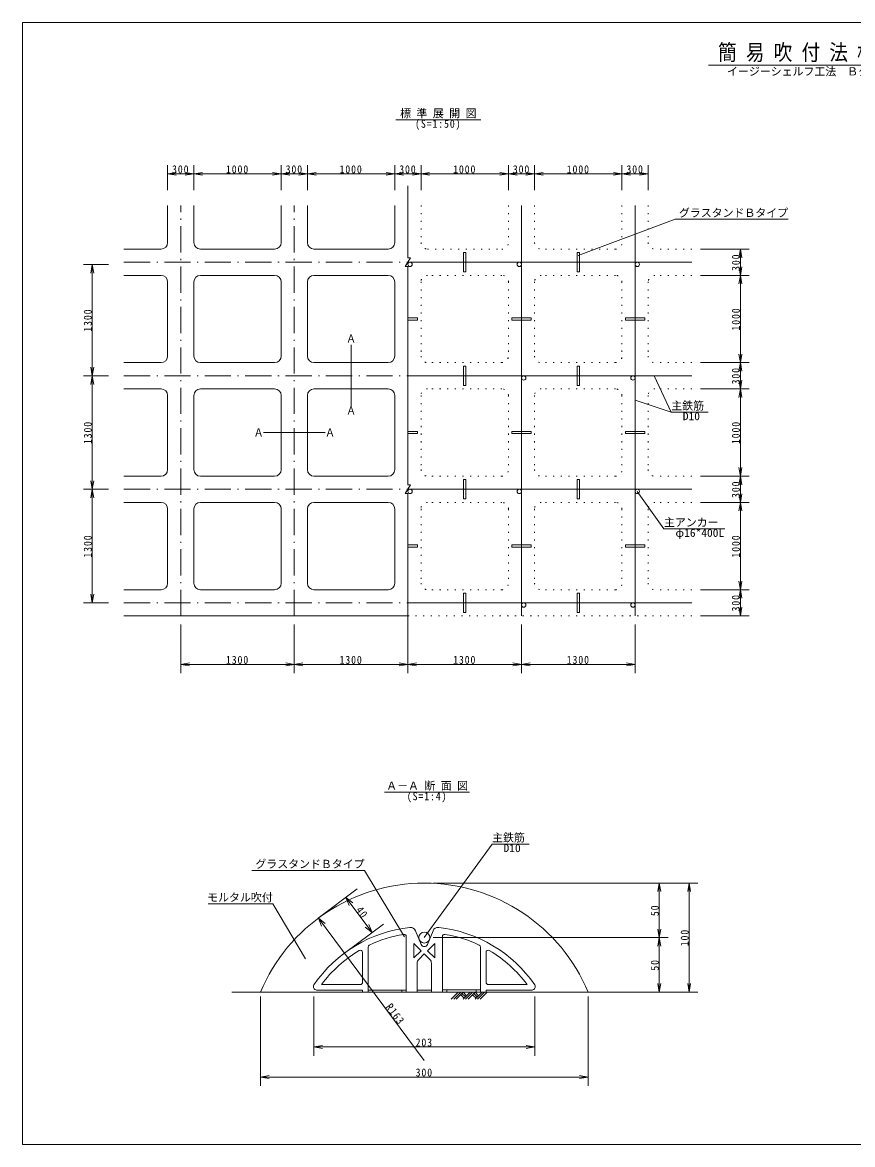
# Model space of a CAD drawing. Units: millimetres on the paper, scale 1:50, with parts at other scales. Extents: x 20 to 400, y 20 to 277.
# Drawn here: x 20 to 210, y 20 to 277 of the extents above; entities that cross this region are included whole.
import ezdxf
from ezdxf.enums import TextEntityAlignment as Align

# ---------------------------------------------------------------- set-up
doc = ezdxf.new("R2010")
doc.units = ezdxf.units.MM
doc.linetypes.add('DASHED_DOTTED', pattern=[9.25, 6, -1.5, 0.25, -1.5])
doc.linetypes.add('DOTTED', pattern=[1.75, 0.25, -1.5])
doc.layers.add('B1', color=7, linetype='Continuous', lineweight=20)
doc.styles.add('ＭＳ ゴシック', font='')
doc.styles.get('ＭＳ ゴシック').set_extended_font_data('MS Gothic')

# ---------------------------------------------------------------- blocks, each defined once
blk = doc.blocks.new('open_arrow')
at = {"color": 0, "linetype": 'Continuous', "lineweight": -2}
blk.add_lwpolyline([(7.5, 1.25), (0, 0), (7.5, -1.25)], dxfattribs=at)

msp = doc.modelspace()

# ---------------------------------------------------------------- linework, layer by layer
at = {"layer": 'B1'}
for p, q in [((20, 20), (20, 277)), ((20, 277), (400, 277)), ((242.986, 267.225), (177.014, 267.225)), ((124.896, 254.711), (105.456, 254.711)), ((53.228, 238.578), (53.228, 244.322)), ((59.228, 238.578), (59.228, 244.322)), ((79.228, 238.578), (79.228, 244.322)), ((85.228, 238.578), (85.228, 244.322)), ((105.228, 238.578), (105.228, 244.322)), ((111.228, 238.578), (111.228, 244.322)), ((131.228, 238.578), (131.228, 244.322)), ((137.228, 238.578), (137.228, 244.322)), ((157.228, 238.578), (157.228, 244.322)), ((163.228, 238.578), (163.228, 244.322)), ((53.228, 242.322), (59.228, 242.322)), ((59.228, 242.322), (79.228, 242.322)), ((79.228, 242.322), (85.228, 242.322)), ((85.228, 242.322), (105.228, 242.322)), ((105.228, 242.322), (111.228, 242.322)), ((111.228, 242.322), (131.228, 242.322)), ((131.228, 242.322), (137.228, 242.322)), ((137.228, 242.322), (157.228, 242.322)), ((157.228, 242.322), (163.228, 242.322)), ((108.228, 223.07), (108.228, 239.609)), ((53.228, 235.078), (53.228, 226.578)), ((59.228, 235.078), (59.228, 226.578)), ((79.228, 235.078), (79.228, 226.578)), ((85.228, 235.078), (85.228, 226.578)), ((105.228, 235.078), (105.228, 226.578)), ((134.228, 141.078), (134.228, 235.078)), ((160.228, 141.078), (160.228, 235.078)), ((169.421, 231.925), (147.224, 223.651)), ((195.259, 231.925), (169.421, 231.925)), ((43.228, 225.078), (51.728, 225.078)), ((60.728, 225.078), (77.728, 225.078)), ((86.728, 225.078), (103.728, 225.078)), ((120.978, 219.858), (120.978, 224.298)), ((120.978, 224.298), (121.478, 224.298)), ((121.478, 219.858), (121.478, 224.298)), ((146.978, 219.858), (146.978, 224.298)), ((146.978, 224.298), (147.478, 224.298)), ((147.478, 219.858), (147.478, 224.298)), ((175.228, 225.078), (186.334, 225.078)), ((184.334, 225.078), (184.334, 219.078)), ((39.728, 221.578), (33.984, 221.578)), ((35.984, 196.078), (35.984, 221.578)), ((108.837, 223.07), (107.619, 221.088)), ((107.619, 221.088), (108.228, 221.088)), ((108.228, 223.07), (108.837, 223.07)), ((173.228, 222.078), (108.228, 222.078)), ((108.228, 171.07), (108.228, 221.088)), ((43.228, 219.078), (51.728, 219.078)), ((60.728, 219.078), (77.728, 219.078)), ((86.728, 219.078), (103.728, 219.078)), ((120.978, 219.858), (121.478, 219.858)), ((146.978, 219.858), (147.478, 219.858)), ((175.228, 219.078), (186.334, 219.078)), ((184.334, 219.078), (184.334, 199.078)), ((53.228, 217.578), (53.228, 200.578)), ((59.228, 217.578), (59.228, 200.578)), ((79.228, 217.578), (79.228, 200.578)), ((85.228, 217.578), (85.228, 200.578)), ((105.228, 217.578), (105.228, 200.578)), ((108.228, 209.328), (110.448, 209.328)), ((108.228, 208.828), (110.448, 208.828)), ((110.448, 209.328), (110.448, 208.828)), ((132.008, 209.328), (136.448, 209.328)), ((132.008, 209.328), (132.008, 208.828)), ((132.008, 208.828), (136.448, 208.828)), ((136.448, 209.328), (136.448, 208.828)), ((158.008, 209.328), (162.448, 209.328)), ((158.008, 209.328), (158.008, 208.828)), ((158.008, 208.828), (162.448, 208.828)), ((162.448, 209.328), (162.448, 208.828)), ((95.228, 189.029), (95.228, 203.129)), ((43.228, 199.078), (51.728, 199.078)), ((60.728, 199.078), (77.728, 199.078)), ((86.728, 199.078), (103.728, 199.078)), ((120.978, 193.858), (120.978, 198.298)), ((120.978, 198.298), (121.478, 198.298)), ((121.478, 193.858), (121.478, 198.298)), ((146.978, 193.858), (146.978, 198.298)), ((146.978, 198.298), (147.478, 198.298)), ((147.478, 193.858), (147.478, 198.298)), ((175.228, 199.078), (186.334, 199.078)), ((184.334, 199.078), (184.334, 193.078)), ((39.728, 196.078), (33.984, 196.078)), ((35.984, 170.078), (35.984, 196.078)), ((173.228, 196.078), (108.228, 196.078)), ((168.516, 187.736), (164.571, 196.078)), ((43.228, 193.078), (51.728, 193.078)), ((60.728, 193.078), (77.728, 193.078)), ((86.728, 193.078), (103.728, 193.078)), ((120.978, 193.858), (121.478, 193.858)), ((146.978, 193.858), (147.478, 193.858)), ((175.228, 193.078), (186.334, 193.078)), ((184.334, 193.078), (184.334, 173.078)), ((53.228, 191.578), (53.228, 174.578)), ((59.228, 191.578), (59.228, 174.578)), ((79.228, 191.578), (79.228, 174.578)), ((85.228, 191.578), (85.228, 174.578)), ((105.228, 191.578), (105.228, 174.578)), ((168.516, 187.736), (160.228, 190.466)), ((168.516, 187.736), (176.986, 187.736)), ((89.278, 183.078), (75.178, 183.078)), ((108.228, 183.328), (110.448, 183.328)), ((108.228, 182.828), (110.448, 182.828)), ((110.448, 183.328), (110.448, 182.828)), ((132.008, 183.328), (136.448, 183.328)), ((132.008, 183.328), (132.008, 182.828)), ((132.008, 182.828), (136.448, 182.828)), ((136.448, 183.328), (136.448, 182.828)), ((158.008, 183.328), (162.448, 183.328)), ((158.008, 183.328), (158.008, 182.828)), ((158.008, 182.828), (162.448, 182.828)), ((162.448, 183.328), (162.448, 182.828)), ((43.228, 173.078), (51.728, 173.078)), ((60.728, 173.078), (77.728, 173.078)), ((86.728, 173.078), (103.728, 173.078)), ((120.978, 167.858), (120.978, 172.298)), ((120.978, 172.298), (121.478, 172.298)), ((121.478, 167.858), (121.478, 172.298)), ((146.978, 167.858), (146.978, 172.298)), ((146.978, 172.298), (147.478, 172.298)), ((147.478, 167.858), (147.478, 172.298)), ((175.228, 173.078), (186.334, 173.078)), ((184.334, 173.078), (184.334, 167.078)), ((39.728, 170.078), (33.984, 170.078)), ((35.984, 144.078), (35.984, 170.078)), ((108.837, 171.07), (107.619, 169.088)), ((108.228, 171.07), (108.837, 171.07)), ((173.228, 170.078), (108.228, 170.078)), ((43.228, 167.078), (51.728, 167.078)), ((60.728, 167.078), (77.728, 167.078)), ((86.728, 167.078), (103.728, 167.078)), ((107.619, 169.088), (108.228, 169.088)), ((108.228, 138.826), (108.228, 169.088)), ((120.978, 167.858), (121.478, 167.858)), ((146.978, 167.858), (147.478, 167.858)), ((160.728, 169.578), (166.836, 161.016)), ((175.228, 167.078), (186.334, 167.078)), ((184.334, 167.078), (184.334, 147.078)), ((53.228, 165.578), (53.228, 148.578)), ((59.228, 165.578), (59.228, 148.578)), ((79.228, 165.578), (79.228, 148.578)), ((85.228, 165.578), (85.228, 148.578)), ((105.228, 165.578), (105.228, 148.578)), ((166.836, 161.016), (180.741, 161.016)), ((108.228, 157.328), (110.448, 157.328)), ((108.228, 156.828), (110.448, 156.828)), ((110.448, 157.328), (110.448, 156.828)), ((132.008, 157.328), (136.448, 157.328)), ((132.008, 157.328), (132.008, 156.828)), ((132.008, 156.828), (136.448, 156.828)), ((136.448, 157.328), (136.448, 156.828)), ((158.008, 157.328), (162.448, 157.328)), ((158.008, 157.328), (158.008, 156.828)), ((158.008, 156.828), (162.448, 156.828)), ((162.448, 157.328), (162.448, 156.828)), ((43.228, 147.078), (51.728, 147.078)), ((60.728, 147.078), (77.728, 147.078)), ((86.728, 147.078), (103.728, 147.078)), ((175.228, 147.078), (186.334, 147.078)), ((184.334, 147.078), (184.334, 141.078)), ((39.728, 144.078), (33.984, 144.078)), ((173.228, 144.078), (108.228, 144.078)), ((120.978, 141.858), (120.978, 146.298)), ((120.978, 146.298), (121.478, 146.298)), ((121.478, 141.858), (121.478, 146.298)), ((146.978, 141.858), (146.978, 146.298)), ((146.978, 146.298), (147.478, 146.298)), ((147.478, 141.858), (147.478, 146.298)), ((120.978, 141.858), (121.478, 141.858)), ((146.978, 141.858), (147.478, 141.858)), ((108.228, 141.078), (43.228, 141.078)), ((56.228, 139.078), (56.228, 127.972)), ((82.228, 139.078), (82.228, 127.972)), ((108.228, 139.078), (108.228, 127.972)), ((134.228, 139.078), (134.228, 127.972)), ((160.228, 139.078), (160.228, 127.972)), ((175.228, 141.078), (186.334, 141.078)), ((82.228, 129.972), (56.228, 129.972)), ((108.228, 129.972), (82.228, 129.972)), ((134.228, 129.972), (108.228, 129.972)), ((160.228, 129.972), (134.228, 129.972)), ((122.345, 100.701), (102.905, 100.701)), ((127.49, 88.82), (111.983, 67.395)), ((127.49, 88.82), (135.96, 88.82)), ((98.314, 82.782), (72.475, 82.782)), ((98.314, 82.782), (107.411, 67.597)), ((113.983, 79.895), (167.77, 79.895)), ((157.733, 79.895), (174.61, 79.895)), ((165.77, 67.395), (165.77, 79.895)), ((172.61, 54.912), (172.61, 79.895)), ((87.703, 71.885), (96.645, 78.542)), ((77.284, 75.132), (62.486, 75.132)), ((77.284, 75.132), (84.814, 62.562)), ((94.054, 76.614), (100.047, 68.564)), ((111.983, 39.27), (87.724, 71.857)), ((93.695, 63.836), (102.637, 70.493)), ((107.858, 54.895), (107.858, 67.646)), ((111.29, 65.802), (109.984, 68.954)), ((112.676, 65.802), (113.982, 68.954)), ((113.983, 67.395), (167.77, 67.395)), ((116.108, 54.895), (116.108, 67.646)), ((165.77, 54.895), (165.77, 67.395)), ((99.108, 54.895), (99.108, 65.221)), ((109.608, 66.02), (109.608, 64.395)), ((111.233, 64.395), (109.608, 66.02)), ((109.608, 62.77), (109.608, 64.395)), ((111.233, 64.395), (109.608, 62.77)), ((112.733, 64.395), (114.358, 66.02)), ((112.733, 64.395), (114.358, 62.77)), ((114.358, 66.02), (114.358, 64.395)), ((114.358, 62.77), (114.358, 64.395)), ((124.858, 54.895), (124.858, 65.221)), ((97.858, 57.145), (97.858, 64.023)), ((111.983, 63.645), (110.724, 62.386)), ((111.983, 63.645), (113.242, 62.386)), ((126.108, 57.145), (126.108, 64.023)), ((110.358, 54.895), (110.358, 61.503)), ((113.608, 54.895), (113.608, 61.503)), ((88.453, 56.645), (97.358, 56.645)), ((126.608, 56.645), (135.513, 56.645)), ((67.894, 54.895), (149.483, 54.895)), ((87.33, 55.395), (97.852, 55.395)), ((87.933, 54.895), (97.852, 54.895)), ((97.852, 55.395), (97.852, 54.895)), ((97.858, 54.895), (126.102, 54.895)), ((99.108, 55.395), (107.858, 55.395)), ((100.108, 54.895), (100.108, 55.395)), ((106.858, 54.895), (106.858, 55.395)), ((110.358, 55.395), (113.608, 55.395)), ((113.983, 54.895), (167.77, 54.895)), ((124.858, 55.41), (116.108, 55.41)), ((117.108, 54.895), (117.108, 55.395)), ((119.734, 54.895), (118.144, 53.305)), ((120.304, 54.895), (118.714, 53.305)), ((120.874, 54.895), (119.284, 53.305)), ((120.304, 54.325), (121.099, 53.53)), ((120.589, 54.61), (121.384, 53.815)), ((122.464, 54.895), (120.874, 53.305)), ((120.874, 54.895), (121.669, 54.1)), ((123.034, 54.895), (121.444, 53.305)), ((123.604, 54.895), (122.014, 53.305)), ((123.034, 54.325), (123.829, 53.53)), ((123.319, 54.61), (124.114, 53.815)), ((123.604, 54.895), (124.399, 54.1)), ((125.194, 54.895), (123.604, 53.305)), ((123.858, 54.895), (123.858, 55.395)), ((125.764, 54.895), (124.174, 53.305)), ((126.334, 54.895), (124.744, 53.305)), ((126.102, 55.395), (136.636, 55.395)), ((126.102, 55.395), (126.102, 54.895)), ((126.102, 54.895), (136.022, 54.895)), ((157.733, 54.912), (174.61, 54.912)), ((74.483, 53.895), (74.483, 33.463)), ((86.701, 53.895), (86.701, 40.348)), ((137.263, 53.895), (137.263, 40.348)), ((149.483, 53.895), (149.483, 33.463)), ((86.701, 42.348), (137.263, 42.348)), ((74.483, 35.463), (149.483, 35.463)), ((400, 20), (20, 20))]:
    msp.add_line(p, q, dxfattribs=at)
at = {"layer": 'B1', "linetype": 'DASHED_DOTTED'}
for p, q in [((56.228, 141.078), (56.228, 235.078)), ((82.228, 141.078), (82.228, 235.078)), ((43.228, 222.078), (108.228, 222.078)), ((43.228, 196.078), (108.228, 196.078)), ((43.228, 170.078), (108.228, 170.078)), ((43.228, 144.078), (108.228, 144.078))]:
    msp.add_line(p, q, dxfattribs=at)
at = {"layer": 'B1', "linetype": 'DOTTED'}
for p, q in [((111.228, 235.078), (111.228, 226.578)), ((131.228, 235.078), (131.228, 226.578)), ((137.228, 235.078), (137.228, 226.578)), ((157.228, 235.078), (157.228, 226.578)), ((163.228, 235.078), (163.228, 226.578)), ((112.728, 225.078), (129.728, 225.078)), ((155.728, 225.078), (138.728, 225.078)), ((173.228, 225.078), (164.728, 225.078)), ((129.728, 219.078), (112.728, 219.078)), ((155.728, 219.078), (138.728, 219.078)), ((173.228, 219.078), (164.728, 219.078)), ((111.228, 217.578), (111.228, 200.578)), ((131.228, 217.578), (131.228, 200.578)), ((137.228, 217.578), (137.228, 200.578)), ((157.228, 217.578), (157.228, 200.578)), ((163.228, 217.578), (163.228, 200.578)), ((129.728, 199.078), (112.728, 199.078)), ((155.728, 199.078), (138.728, 199.078)), ((173.228, 199.078), (164.728, 199.078)), ((129.728, 193.078), (112.728, 193.078)), ((155.728, 193.078), (138.728, 193.078)), ((173.228, 193.078), (164.728, 193.078)), ((111.228, 191.578), (111.228, 174.578)), ((131.228, 191.578), (131.228, 174.578)), ((137.228, 191.578), (137.228, 174.578)), ((157.228, 191.578), (157.228, 174.578)), ((163.228, 191.578), (163.228, 174.578)), ((129.728, 173.078), (112.728, 173.078)), ((155.728, 173.078), (138.728, 173.078)), ((173.228, 173.078), (164.728, 173.078)), ((129.728, 167.078), (112.728, 167.078)), ((155.728, 167.078), (138.728, 167.078)), ((173.228, 167.078), (164.728, 167.078)), ((111.228, 165.578), (111.228, 148.578)), ((131.228, 165.578), (131.228, 148.578)), ((137.228, 165.578), (137.228, 148.578)), ((157.228, 165.578), (157.228, 148.578)), ((163.228, 165.578), (163.228, 148.578)), ((129.728, 147.078), (112.728, 147.078)), ((155.728, 147.078), (138.728, 147.078)), ((173.228, 147.078), (164.728, 147.078)), ((108.228, 141.078), (173.228, 141.078))]:
    msp.add_line(p, q, dxfattribs=at)
at = {"layer": 'B1'}
for points in [[(94.793, 74.755), (94.054, 76.614), (95.623, 75.373)], [(88.462, 69.998), (87.724, 71.857), (89.293, 70.616)], [(99.309, 70.423), (100.047, 68.564), (98.478, 69.805)]]:
    msp.add_lwpolyline(points, dxfattribs=at)
for centre, radius in [((108.728, 221.578), 0.5), ((133.728, 221.578), 0.5), ((160.728, 221.578), 0.5), ((134.728, 195.578), 0.5), ((159.728, 195.578), 0.5), ((108.728, 169.578), 0.5), ((133.728, 169.578), 0.5), ((160.728, 169.578), 0.5), ((134.728, 143.578), 0.5), ((159.728, 143.578), 0.5), ((111.983, 67.395), 1.25)]:
    msp.add_circle(centre, radius, dxfattribs=at)
for centre, radius, start, end in [((51.728, 226.578), 1.5, 270, 0), ((60.728, 226.578), 1.5, 180, 270), ((77.728, 226.578), 1.5, 270, 0), ((86.728, 226.578), 1.5, 180, 270), ((103.728, 226.578), 1.5, 270, 0), ((51.728, 217.578), 1.5, 0, 90), ((60.728, 217.578), 1.5, 90, 180), ((77.728, 217.578), 1.5, 0, 90), ((86.728, 217.578), 1.5, 90, 180), ((103.728, 217.578), 1.5, 0, 90), ((51.728, 200.578), 1.5, 270, 0), ((60.728, 200.578), 1.5, 180, 270), ((77.728, 200.578), 1.5, 270, 0), ((86.728, 200.578), 1.5, 180, 270), ((103.728, 200.578), 1.5, 270, 0), ((51.728, 191.578), 1.5, 0, 90), ((60.728, 191.578), 1.5, 90, 180), ((77.728, 191.578), 1.5, 0, 90), ((86.728, 191.578), 1.5, 90, 180), ((103.728, 191.578), 1.5, 0, 90), ((51.728, 174.578), 1.5, 270, 0), ((60.728, 174.578), 1.5, 180, 270), ((77.728, 174.578), 1.5, 270, 0), ((86.728, 174.578), 1.5, 180, 270), ((103.728, 174.578), 1.5, 270, 0), ((51.728, 165.578), 1.5, 0, 90), ((60.728, 165.578), 1.5, 90, 180), ((77.728, 165.578), 1.5, 0, 90), ((86.728, 165.578), 1.5, 90, 180), ((103.728, 165.578), 1.5, 0, 90), ((51.728, 148.578), 1.5, 270, 0), ((60.728, 148.578), 1.5, 180, 270), ((77.728, 148.578), 1.5, 270, 0), ((86.728, 148.578), 1.5, 180, 270), ((103.728, 148.578), 1.5, 270, 0), ((111.983, 39.27), 40.625, 22.61986, 157.38014), ((111.983, 39.27), 30.625, 96.16263, 145.60788), ((108.83, 68.476), 1.25, 22.5, 96.16263), ((115.136, 68.476), 1.25, 83.83737, 157.5), ((111.983, 39.27), 30.625, 34.39212, 83.83737), ((111.983, 39.27), 29.25, 99.25737, 115.49516), ((107.358, 67.646), 0.5, 0, 99.25737), ((116.608, 67.646), 0.5, 80.74263, 180), ((111.983, 39.27), 29.25, 64.50484, 80.74263), ((111.983, 39.27), 29.25, 120.57699, 143.55741), ((97.358, 64.023), 0.5, 0, 120.57699), ((99.608, 65.221), 0.5, 115.49516, 180), ((111.983, 66.089), 0.75, 202.5, 337.5), ((124.358, 65.221), 0.5, 0, 64.50484), ((126.608, 64.023), 0.5, 59.42301, 180), ((111.983, 39.27), 29.25, 36.44259, 59.42301), ((111.608, 61.503), 1.25, 135, 180), ((112.358, 61.503), 1.25, 0, 45), ((87.33, 56.145), 0.75, 145.60788, 270), ((97.358, 57.145), 0.5, 270, 0), ((126.608, 57.145), 0.5, 180, 270), ((136.636, 56.145), 0.75, 270, 34.39212)]:
    msp.add_arc(centre, radius, start, end, dxfattribs=at)
at = {"layer": 'B1', "linetype": 'DOTTED'}
for centre, start, end in [((112.728, 226.578), 180, 270), ((129.728, 226.578), 270, 0), ((138.728, 226.578), 180, 270), ((155.728, 226.578), 270, 0), ((164.728, 226.578), 180, 270), ((112.728, 217.578), 90, 180), ((129.728, 217.578), 0, 90), ((138.728, 217.578), 90, 180), ((155.728, 217.578), 0, 90), ((164.728, 217.578), 90, 180), ((112.728, 200.578), 180, 270), ((129.728, 200.578), 270, 0), ((138.728, 200.578), 180, 270), ((155.728, 200.578), 270, 0), ((164.728, 200.578), 180, 270), ((112.728, 191.578), 90, 180), ((129.728, 191.578), 0, 90), ((138.728, 191.578), 90, 180), ((155.728, 191.578), 0, 90), ((164.728, 191.578), 90, 180), ((112.728, 174.578), 180, 270), ((129.728, 174.578), 270, 0), ((138.728, 174.578), 180, 270), ((155.728, 174.578), 270, 0), ((164.728, 174.578), 180, 270), ((112.728, 165.578), 90, 180), ((129.728, 165.578), 0, 90), ((138.728, 165.578), 90, 180), ((155.728, 165.578), 0, 90), ((164.728, 165.578), 90, 180), ((112.728, 148.578), 180, 270), ((129.728, 148.578), 270, 0), ((138.728, 148.578), 180, 270), ((155.728, 148.578), 270, 0), ((164.728, 148.578), 180, 270)]:
    msp.add_arc(centre, 1.5, start, end, dxfattribs=at)

# ---------------------------------------------------------------- block references
at = {"layer": 'B1', "xscale": 0.263, "yscale": 0.263}
for p in [(53.228, 242.322), (59.228, 242.322), (79.228, 242.322), (85.228, 242.322), (105.228, 242.322), (111.228, 242.322), (131.228, 242.322), (137.228, 242.322), (157.228, 242.322), (56.228, 129.972), (82.228, 129.972), (108.228, 129.972), (134.228, 129.972), (86.701, 42.348), (74.483, 35.463)]:
    msp.add_blockref('open_arrow', p, dxfattribs=at)
for p, rotation in [((59.228, 242.322), 180), ((79.228, 242.322), 180), ((85.228, 242.322), 180), ((105.228, 242.322), 180), ((111.228, 242.322), 180), ((131.228, 242.322), 180), ((137.228, 242.322), 180), ((157.228, 242.322), 180), ((163.228, 242.322), 180), ((184.334, 225.078), 270), ((35.984, 221.578), 270), ((184.334, 219.078), 90), ((184.334, 219.078), 270), ((184.334, 199.078), 90), ((35.984, 196.078), 90), ((184.334, 199.078), 270), ((35.984, 196.078), 270), ((184.334, 193.078), 90), ((184.334, 193.078), 270), ((184.334, 173.078), 90), ((184.334, 173.078), 270), ((35.984, 170.078), 90), ((35.984, 170.078), 270), ((184.334, 167.078), 90), ((184.334, 167.078), 270), ((184.334, 147.078), 90), ((184.334, 147.078), 270), ((35.984, 144.078), 90), ((184.334, 141.078), 90), ((82.228, 129.972), 180), ((108.228, 129.972), 180), ((134.228, 129.972), 180), ((160.228, 129.972), 180), ((165.77, 79.895), 270), ((172.61, 79.895), 270), ((165.77, 67.395), 90), ((165.77, 67.395), 270), ((165.77, 54.895), 90), ((172.61, 54.912), 90), ((137.263, 42.348), 180), ((149.483, 35.463), 180)]:
    msp.add_blockref('open_arrow', p, dxfattribs=dict(at, rotation=rotation))

# ---------------------------------------------------------------- texts
at = {"layer": 'B1', "style": 'ＭＳ ゴシック'}
for s, height, width, p in [('簡 易 吹 付 法 枠 工 詳 細 図', 3.666, 0.85, (210, 267.225)), ('Ａ', 1.833, 0.9, (95.228, 203.129))]:
    msp.add_text(s, height=height, dxfattribs=dict(at, width=width)).set_placement(p, align=Align.BOTTOM_CENTER)
msp.add_text('イージーシェルフ工法\u3000Ｂタイプ\u3000(300*100*1300)', height=1.833, dxfattribs=at).set_placement((210, 266.685), align=Align.TOP_CENTER)
for s, p in [('標 準 展 開 図', (115.176, 254.711)), ('Ａ－Ａ 断 面 図', (112.625, 100.701))]:
    msp.add_text(s, height=1.833, dxfattribs=at).set_placement(p, align=Align.BOTTOM_CENTER)
for s, p in [('グラスタンドＢタイプ', (195.259, 231.925)), ('グラスタンドＢタイプ', (98.314, 82.782)), ('モルタル吹付', (77.284, 75.132))]:
    msp.add_text(s, height=1.833, dxfattribs=at).set_placement(p, align=Align.BOTTOM_RIGHT)
for s, p in [('主鉄筋', (168.516, 187.736)), ('主アンカー', (166.836, 161.016)), ('主鉄筋', (127.49, 88.82))]:
    msp.add_text(s, height=1.833, dxfattribs=at).set_placement(p, align=Align.BOTTOM_LEFT)
at = {"layer": 'B1', "style": 'ＭＳ ゴシック', "width": 0.9}
msp.add_text('Ａ', height=1.833, dxfattribs=at).set_placement((95.228, 189.029), align=Align.TOP_CENTER)
at = {"layer": 'B1', "style": 'ＭＳ ゴシック', "width": 1.05}
for s, p in [('\u3000D10', (168.516, 187.736)), ('\u3000φ16*400L', (166.836, 161.016)), ('\u3000D10', (127.49, 88.82))]:
    msp.add_text(s, height=1.833, dxfattribs=at).set_placement(p, align=Align.TOP_LEFT)
at = {"layer": 'B1', "style": 'ＭＳ ゴシック', "width": 0.9}
msp.add_text('Ａ', height=1.833, dxfattribs=at).set_placement((75.178, 183.078), align=Align.MIDDLE_RIGHT)
msp.add_text('Ａ', height=1.833, dxfattribs=at).set_placement((89.278, 183.078), align=Align.MIDDLE_LEFT)
at = {"layer": 'B1', "char_height": 1.833, "style": 'ＭＳ ゴシック'}
for s, insert, attachment_point in [('\\T1.18;\\W0.9;(S=1:50)', (115.176, 254.711), 2), ('\\T1.18;\\W0.9;300', (56.228, 242.423), 8), ('\\T1.18;\\W0.9;1000', (69.228, 242.423), 8), ('\\T1.18;\\W0.9;300', (82.228, 242.423), 8), ('\\T1.18;\\W0.9;1000', (95.228, 242.423), 8), ('\\T1.18;\\W0.9;300', (108.228, 242.423), 8), ('\\T1.18;\\W0.9;1000', (121.228, 242.423), 8), ('\\T1.18;\\W0.9;300', (134.228, 242.423), 8), ('\\T1.18;\\W0.9;1000', (147.228, 242.423), 8), ('\\T1.18;\\W0.9;300', (160.228, 242.423), 8), ('\\T1.18;\\W0.9;1300', (69.228, 130.072), 8), ('\\T1.18;\\W0.9;1300', (95.228, 130.072), 8), ('\\T1.18;\\W0.9;1300', (121.228, 130.072), 8), ('\\T1.18;\\W0.9;1300', (147.228, 130.072), 8), ('\\T1.18;\\W0.9;(S=1:4)', (112.625, 100.701), 2), ('\\T1.18;\\W0.9;203', (111.982, 42.448), 8), ('\\T1.18;\\W0.9;300', (111.983, 35.563), 8)]:
    msp.add_mtext(s, dxfattribs=dict(at, insert=insert, attachment_point=attachment_point))
at = {"layer": 'B1', "char_height": 1.833, "attachment_point": 8, "style": 'ＭＳ ゴシック'}
for s, insert, rotation in [('\\T1.18;\\W0.9;300', (184.234, 222.078), 90), ('\\T1.18;\\W0.9;1300', (35.884, 208.828), 90), ('\\T1.18;\\W0.9;1000', (184.234, 209.078), 90), ('\\T1.18;\\W0.9;300', (184.234, 196.078), 90), ('\\T1.18;\\W0.9;1300', (35.884, 183.078), 90), ('\\T1.18;\\W0.9;1000', (184.234, 183.078), 90), ('\\T1.18;\\W0.9;300', (184.234, 170.078), 90), ('\\T1.18;\\W0.9;1300', (35.884, 157.078), 90), ('\\T1.18;\\W0.9;1000', (184.234, 157.078), 90), ('\\T1.18;\\W0.9;300', (184.234, 144.078), 90), ('\\T1.18;\\W0.9;50', (165.67, 73.645), 90), ('\\T1.18;\\W0.9;40', (96.972, 72.598), 306.666), ('\\T1.18;\\W0.9;100', (172.51, 67.404), 90), ('\\T1.18;\\W0.9;50', (165.67, 61.145), 90), ('\\T1.18;\\W0.9;R163', (104.571, 49.316), 306.666)]:
    msp.add_mtext(s, dxfattribs=dict(at, insert=insert, rotation=rotation))

doc.saveas('drawing.dxf')
